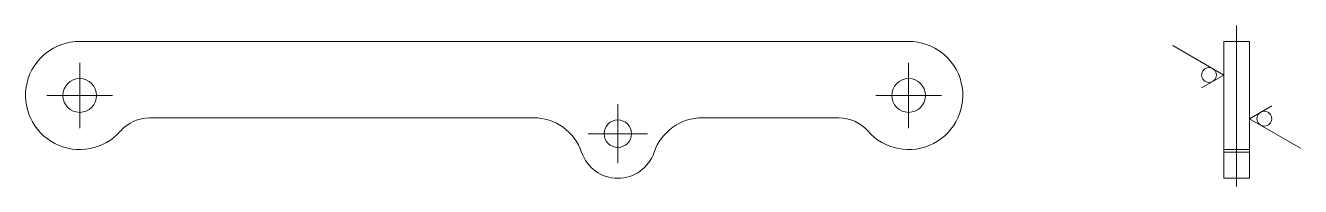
# Model space of a CAD drawing. Header units: millimetres. Extents: x 62 to 312, y 166 to 198.
import ezdxf

# ---------------------------------------------------------------- set-up
doc = ezdxf.new("R2010")
doc.units = ezdxf.units.MM
doc.header["$LTSCALE"] = 1.25
for name, color, linetype, lineweight, true_color in [('Centro (ISO)', 150, 'Continuous', 9, 0x007fff), ("Linea d'asse (ISO)", 150, 'Continuous', 9, 0x007fff), ('Simbolo (ISO)', 7, 'Continuous', 9, 0xffffff), ('Visibile (ISO)', 7, 'Continuous', 15, 0xffffff), ('Visibile sottile (ISO)', 8, 'Continuous', 9, 0x7f7f7f)]:
    doc.layers.add(name, color=color, linetype=linetype, lineweight=lineweight, true_color=true_color)

# ---------------------------------------------------------------- blocks, each defined once
blk = doc.blocks.new('Identificatore stato della superficie3')
at = {"layer": 'Simbolo (ISO)'}
for p, q in [((245.35, 145.4), (241.85, 143.38)), ((241.85, 143.38), (249.85, 138.76))]:
    blk.add_line(p, q, dxfattribs=at)
blk.add_circle((244.18, 143.38), 1.17, dxfattribs=at)
blk = doc.blocks.new('Identificatore stato della superficie4')
at = {"layer": 'Simbolo (ISO)'}
for p, q in [((237.83, 150.24), (229.83, 154.86)), ((234.33, 148.22), (237.83, 150.24))]:
    blk.add_line(p, q, dxfattribs=at)
blk.add_circle((235.5, 150.24), 1.17, dxfattribs=at)

msp = doc.modelspace()

# ---------------------------------------------------------------- linework, layer by layer
at = {"layer": 'Centro (ISO)', "linetype": 'Continuous'}
for p, q in [((73, 190.21), (73, 177.34)), ((235.5, 190.21), (235.5, 177.34)), ((79.44, 183.78), (66.57, 183.78)), ((241.94, 183.78), (229.07, 183.78)), ((178.5, 182.09), (178.5, 170.46)), ((184.32, 176.28), (172.69, 176.28))]:
    msp.add_line(p, q, dxfattribs=at)
at = {"layer": "Linea d'asse (ISO)", "linetype": 'Continuous'}
msp.add_line((299.8, 197.53), (299.8, 165.9), dxfattribs=at)
at = {"layer": 'Visibile (ISO)'}
for p, q in [((235.5, 194.4), (73, 194.4)), ((297.3, 194.4), (297.3, 173.15)), ((297.3, 194.4), (302.3, 194.4)), ((302.3, 173.15), (302.3, 194.4)), ((86.7, 179.4), (161.93, 179.4)), ((195.07, 179.4), (221.81, 179.4)), ((297.3, 172.62), (297.3, 173.15)), ((297.3, 173.15), (302.3, 173.15)), ((297.3, 172.62), (297.3, 167.53)), ((302.3, 173.15), (302.3, 172.62)), ((302.3, 167.53), (302.3, 172.62)), ((297.3, 167.53), (302.3, 167.53))]:
    msp.add_line(p, q, dxfattribs=at)
for centre, radius in [((73, 183.78), 3.31), ((235.5, 183.78), 3.31), ((178.5, 176.28), 2.69)]:
    msp.add_circle(centre, radius, dxfattribs=at)
for centre, radius, start, end in [((73, 183.78), 10.62, 90, 319.0673), ((235.5, 183.78), 10.62, 220.9327, 90), ((86.7, 171.9), 7.5, 90, 139.0673), ((161.93, 169.4), 10, 18.7493, 90), ((195.07, 169.4), 10, 90, 161.2507), ((221.81, 171.9), 7.5, 40.9327, 90), ((178.5, 175.03), 7.5, 198.7493, 341.2507)]:
    msp.add_arc(centre, radius, start, end, dxfattribs=at)
at = {"layer": 'Visibile sottile (ISO)'}
msp.add_line((297.3, 172.62), (302.3, 172.62), dxfattribs=at)

# ---------------------------------------------------------------- block references
at = {"layer": 'Simbolo (ISO)', "xscale": 1.25, "yscale": 1.25}
for name in ['Identificatore stato della superficie4', 'Identificatore stato della superficie3']:
    msp.add_blockref(name, (0, 0), dxfattribs=at)

doc.saveas('drawing.dxf')
